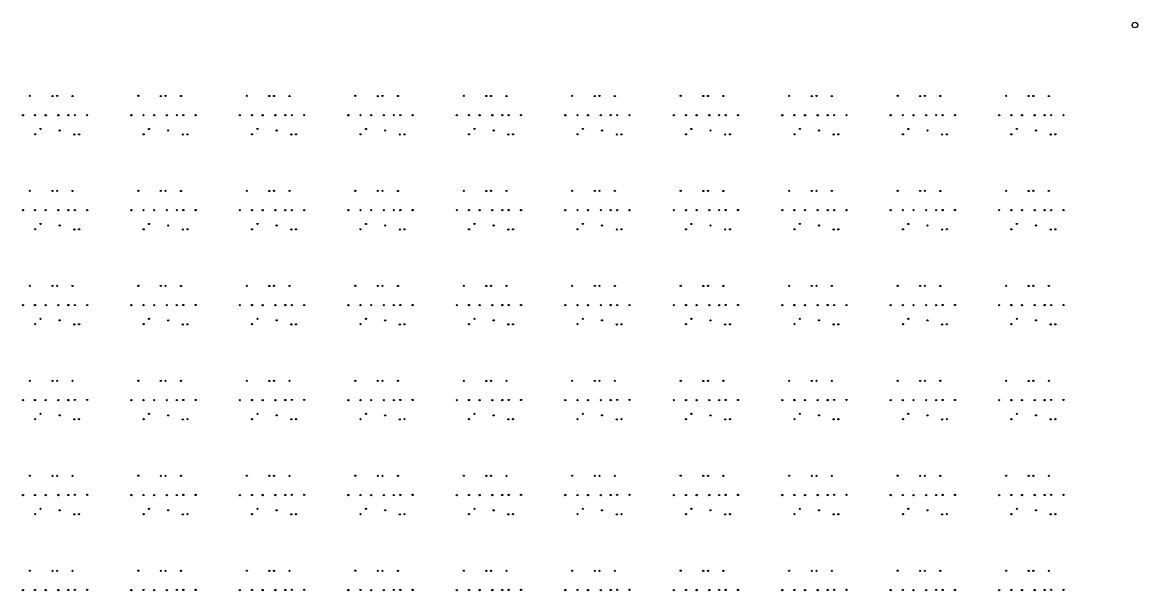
# Model space of a CAD drawing. Extents: x 50 to 173, y 50 to 173.
# Drawn here: x 112.4 to 172.6, y 141.9 to 172.6 of the extents above; entities that cross this region are included whole.
import ezdxf

# ---------------------------------------------------------------- set-up
doc = ezdxf.new("R2010")
doc.units = 0

msp = doc.modelspace()

# ---------------------------------------------------------------- linework, layer by layer
at = {"layer": '4H'}
msp.add_circle((172.4, 172.4), 0.15, dxfattribs=at)
at = {"layer": 'PET'}
for centre in [(112.769, 168.581), (113.987, 168.574), (114.238, 168.579), (115.07, 168.575), (118.623, 168.581), (119.84, 168.574), (120.092, 168.579), (120.924, 168.575), (124.476, 168.581), (125.694, 168.574), (125.946, 168.579), (126.778, 168.575), (130.33, 168.581), (131.548, 168.574), (131.799, 168.579), (132.631, 168.575), (136.184, 168.581), (137.401, 168.574), (137.653, 168.579), (138.485, 168.575), (142.037, 168.581), (143.255, 168.574), (143.507, 168.579), (144.339, 168.575), (147.891, 168.581), (149.109, 168.574), (149.36, 168.579), (150.192, 168.575), (153.745, 168.581), (154.962, 168.574), (155.214, 168.579), (156.046, 168.575), (159.598, 168.581), (160.816, 168.574), (161.068, 168.579), (161.899, 168.575), (165.452, 168.581), (166.669, 168.574), (166.921, 168.579), (167.753, 168.575), (112.394, 167.538), (113.049, 167.541), (113.624, 167.538), (114.309, 167.538), (114.846, 167.541), (115.195, 167.545), (115.86, 167.545), (118.247, 167.538), (118.903, 167.541), (119.478, 167.538), (120.162, 167.538), (120.699, 167.541), (121.049, 167.545), (121.714, 167.545), (124.101, 167.538), (124.757, 167.541), (125.331, 167.538), (126.016, 167.538), (126.553, 167.541), (126.902, 167.545), (127.567, 167.545), (129.955, 167.538), (130.61, 167.541), (131.185, 167.538), (131.87, 167.538), (132.407, 167.541), (132.756, 167.545), (133.421, 167.545), (135.808, 167.538), (136.464, 167.541), (137.039, 167.538), (137.723, 167.538), (138.26, 167.541), (138.61, 167.545), (139.275, 167.545), (141.662, 167.538), (142.318, 167.541), (142.892, 167.538), (143.577, 167.538), (144.114, 167.541), (144.463, 167.545), (145.128, 167.545), (147.516, 167.538), (148.171, 167.541), (148.746, 167.538), (149.431, 167.538), (149.968, 167.541), (150.317, 167.545), (150.982, 167.545), (153.369, 167.538), (154.025, 167.541), (154.6, 167.538), (155.284, 167.538), (155.821, 167.541), (156.171, 167.545), (156.836, 167.545), (159.223, 167.538), (159.879, 167.541), (160.453, 167.538), (161.138, 167.538), (161.675, 167.541), (162.024, 167.545), (162.689, 167.545), (165.077, 167.538), (165.732, 167.541), (166.307, 167.538), (166.992, 167.538), (167.529, 167.541), (167.878, 167.545), (168.543, 167.545), (113.344, 166.798), (119.198, 166.798), (125.051, 166.798), (130.905, 166.798), (136.759, 166.798), (142.612, 166.798), (148.466, 166.798), (154.32, 166.798), (160.173, 166.798), (166.027, 166.798), (113.051, 166.509), (114.377, 166.717), (115.171, 166.5), (115.424, 166.508), (118.905, 166.509), (120.231, 166.717), (121.024, 166.5), (121.277, 166.508), (124.759, 166.509), (126.085, 166.717), (126.878, 166.5), (127.131, 166.508), (130.612, 166.509), (131.938, 166.717), (132.732, 166.5), (132.985, 166.508), (136.466, 166.509), (137.792, 166.717), (138.585, 166.5), (138.838, 166.508), (142.32, 166.509), (143.646, 166.717), (144.439, 166.5), (144.692, 166.508), (148.173, 166.509), (149.499, 166.717), (150.293, 166.5), (150.546, 166.508), (154.027, 166.509), (155.353, 166.717), (156.146, 166.5), (156.399, 166.508), (159.881, 166.509), (161.207, 166.717), (162, 166.5), (162.253, 166.508), (165.734, 166.509), (167.06, 166.717), (167.854, 166.5), (168.106, 166.508), (112.769, 163.459), (113.987, 163.452), (114.238, 163.457), (115.07, 163.453), (118.623, 163.459), (119.84, 163.452), (120.092, 163.457), (120.924, 163.453), (124.476, 163.459), (125.694, 163.452), (125.946, 163.457), (126.778, 163.453), (130.33, 163.459), (131.548, 163.452), (131.799, 163.457), (132.631, 163.453), (136.184, 163.459), (137.401, 163.452), (137.653, 163.457), (138.485, 163.453), (142.037, 163.459), (143.255, 163.452), (143.507, 163.457), (144.339, 163.453), (147.891, 163.459), (149.109, 163.452), (149.36, 163.457), (150.192, 163.453), (153.745, 163.459), (154.962, 163.452), (155.214, 163.457), (156.046, 163.453), (159.598, 163.459), (160.816, 163.452), (161.068, 163.457), (161.899, 163.453), (165.452, 163.459), (166.669, 163.452), (166.921, 163.457), (167.753, 163.453), (112.394, 162.416), (113.049, 162.42), (113.624, 162.416), (114.309, 162.416), (114.846, 162.42), (115.195, 162.423), (115.86, 162.423), (118.247, 162.416), (118.903, 162.42), (119.478, 162.416), (120.162, 162.416), (120.699, 162.42), (121.049, 162.423), (121.714, 162.423), (124.101, 162.416), (124.757, 162.42), (125.331, 162.416), (126.016, 162.416), (126.553, 162.42), (126.902, 162.423), (127.567, 162.423), (129.955, 162.416), (130.61, 162.42), (131.185, 162.416), (131.87, 162.416), (132.407, 162.42), (132.756, 162.423), (133.421, 162.423), (135.808, 162.416), (136.464, 162.42), (137.039, 162.416), (137.723, 162.416), (138.26, 162.42), (138.61, 162.423), (139.275, 162.423), (141.662, 162.416), (142.318, 162.42), (142.892, 162.416), (143.577, 162.416), (144.114, 162.42), (144.463, 162.423), (145.128, 162.423), (147.516, 162.416), (148.171, 162.42), (148.746, 162.416), (149.431, 162.416), (149.968, 162.42), (150.317, 162.423), (150.982, 162.423), (153.369, 162.416), (154.025, 162.42), (154.6, 162.416), (155.284, 162.416), (155.821, 162.42), (156.171, 162.423), (156.836, 162.423), (159.223, 162.416), (159.879, 162.42), (160.453, 162.416), (161.138, 162.416), (161.675, 162.42), (162.024, 162.423), (162.689, 162.423), (165.077, 162.416), (165.732, 162.42), (166.307, 162.416), (166.992, 162.416), (167.529, 162.42), (167.878, 162.423), (168.543, 162.423), (113.051, 161.387), (113.344, 161.676), (114.377, 161.595), (115.171, 161.378), (115.424, 161.386), (118.905, 161.387), (119.198, 161.676), (120.231, 161.595), (121.024, 161.378), (121.277, 161.386), (124.759, 161.387), (125.051, 161.676), (126.085, 161.595), (126.878, 161.378), (127.131, 161.386), (130.612, 161.387), (130.905, 161.676), (131.938, 161.595), (132.732, 161.378), (132.985, 161.386), (136.466, 161.387), (136.759, 161.676), (137.792, 161.595), (138.585, 161.378), (138.838, 161.386), (142.32, 161.387), (142.612, 161.676), (143.646, 161.595), (144.439, 161.378), (144.692, 161.386), (148.173, 161.387), (148.466, 161.676), (149.499, 161.595), (150.293, 161.378), (150.546, 161.386), (154.027, 161.387), (154.32, 161.676), (155.353, 161.595), (156.146, 161.378), (156.399, 161.386), (159.881, 161.387), (160.173, 161.676), (161.207, 161.595), (162, 161.378), (162.253, 161.386), (165.734, 161.387), (166.027, 161.676), (167.06, 161.595), (167.854, 161.378), (168.106, 161.386), (112.769, 158.338), (113.987, 158.33), (114.238, 158.335), (115.07, 158.331), (118.623, 158.338), (119.84, 158.33), (120.092, 158.335), (120.924, 158.331), (124.476, 158.338), (125.694, 158.33), (125.946, 158.335), (126.778, 158.331), (130.33, 158.338), (131.548, 158.33), (131.799, 158.335), (132.631, 158.331), (136.184, 158.338), (137.401, 158.33), (137.653, 158.335), (138.485, 158.331), (142.037, 158.338), (143.255, 158.33), (143.507, 158.335), (144.339, 158.331), (147.891, 158.338), (149.109, 158.33), (149.36, 158.335), (150.192, 158.331), (153.745, 158.338), (154.962, 158.33), (155.214, 158.335), (156.046, 158.331), (159.598, 158.338), (160.816, 158.33), (161.068, 158.335), (161.899, 158.331), (165.452, 158.338), (166.669, 158.33), (166.921, 158.335), (167.753, 158.331), (112.394, 157.294), (113.049, 157.298), (113.624, 157.294), (114.309, 157.294), (114.846, 157.298), (115.195, 157.301), (115.86, 157.301), (118.247, 157.294), (118.903, 157.298), (119.478, 157.294), (120.162, 157.294), (120.699, 157.298), (121.049, 157.301), (121.714, 157.301), (124.101, 157.294), (124.757, 157.298), (125.331, 157.294), (126.016, 157.294), (126.553, 157.298), (126.902, 157.301), (127.567, 157.301), (129.955, 157.294), (130.61, 157.298), (131.185, 157.294), (131.87, 157.294), (132.407, 157.298), (132.756, 157.301), (133.421, 157.301), (135.808, 157.294), (136.464, 157.298), (137.039, 157.294), (137.723, 157.294), (138.26, 157.298), (138.61, 157.301), (139.275, 157.301), (141.662, 157.294), (142.318, 157.298), (142.892, 157.294), (143.577, 157.294), (144.114, 157.298), (144.463, 157.301), (145.128, 157.301), (147.516, 157.294), (148.171, 157.298), (148.746, 157.294), (149.431, 157.294), (149.968, 157.298), (150.317, 157.301), (150.982, 157.301), (153.369, 157.294), (154.025, 157.298), (154.6, 157.294), (155.284, 157.294), (155.821, 157.298), (156.171, 157.301), (156.836, 157.301), (159.223, 157.294), (159.879, 157.298), (160.453, 157.294), (161.138, 157.294), (161.675, 157.298), (162.024, 157.301), (162.689, 157.301), (165.077, 157.294), (165.732, 157.298), (166.307, 157.294), (166.992, 157.294), (167.529, 157.298), (167.878, 157.301), (168.543, 157.301), (113.344, 156.554), (119.198, 156.554), (125.051, 156.554), (130.905, 156.554), (136.759, 156.554), (142.612, 156.554), (148.466, 156.554), (154.32, 156.554), (160.173, 156.554), (166.027, 156.554), (113.051, 156.265), (114.377, 156.473), (115.171, 156.256), (115.424, 156.264), (118.905, 156.265), (120.231, 156.473), (121.024, 156.256), (121.277, 156.264), (124.759, 156.265), (126.085, 156.473), (126.878, 156.256), (127.131, 156.264), (130.612, 156.265), (131.938, 156.473), (132.732, 156.256), (132.985, 156.264), (136.466, 156.265), (137.792, 156.473), (138.585, 156.256), (138.838, 156.264), (142.32, 156.265), (143.646, 156.473), (144.439, 156.256), (144.692, 156.264), (148.173, 156.265), (149.499, 156.473), (150.293, 156.256), (150.546, 156.264), (154.027, 156.265), (155.353, 156.473), (156.146, 156.256), (156.399, 156.264), (159.881, 156.265), (161.207, 156.473), (162, 156.256), (162.253, 156.264), (165.734, 156.265), (167.06, 156.473), (167.854, 156.256), (168.106, 156.264), (112.769, 153.216), (113.987, 153.208), (114.238, 153.213), (115.07, 153.209), (118.623, 153.216), (119.84, 153.208), (120.092, 153.213), (120.924, 153.209), (124.476, 153.216), (125.694, 153.208), (125.946, 153.213), (126.778, 153.209), (130.33, 153.216), (131.548, 153.208), (131.799, 153.213), (132.631, 153.209), (136.184, 153.216), (137.401, 153.208), (137.653, 153.213), (138.485, 153.209), (142.037, 153.216), (143.255, 153.208), (143.507, 153.213), (144.339, 153.209), (147.891, 153.216), (149.109, 153.208), (149.36, 153.213), (150.192, 153.209), (153.745, 153.216), (154.962, 153.208), (155.214, 153.213), (156.046, 153.209), (159.598, 153.216), (160.816, 153.208), (161.068, 153.213), (161.899, 153.209), (165.452, 153.216), (166.669, 153.208), (166.921, 153.213), (167.753, 153.209), (112.394, 152.172), (113.049, 152.176), (113.624, 152.172), (114.309, 152.172), (114.846, 152.176), (115.195, 152.18), (115.86, 152.18), (118.247, 152.172), (118.903, 152.176), (119.478, 152.172), (120.162, 152.172), (120.699, 152.176), (121.049, 152.18), (121.714, 152.18), (124.101, 152.172), (124.757, 152.176), (125.331, 152.172), (126.016, 152.172), (126.553, 152.176), (126.902, 152.18), (127.567, 152.18), (129.955, 152.172), (130.61, 152.176), (131.185, 152.172), (131.87, 152.172), (132.407, 152.176), (132.756, 152.18), (133.421, 152.18), (135.808, 152.172), (136.464, 152.176), (137.039, 152.172), (137.723, 152.172), (138.26, 152.176), (138.61, 152.18), (139.275, 152.18), (141.662, 152.172), (142.318, 152.176), (142.892, 152.172), (143.577, 152.172), (144.114, 152.176), (144.463, 152.18), (145.128, 152.18), (147.516, 152.172), (148.171, 152.176), (148.746, 152.172), (149.431, 152.172), (149.968, 152.176), (150.317, 152.18), (150.982, 152.18), (153.369, 152.172), (154.025, 152.176), (154.6, 152.172), (155.284, 152.172), (155.821, 152.176), (156.171, 152.18), (156.836, 152.18), (159.223, 152.172), (159.879, 152.176), (160.453, 152.172), (161.138, 152.172), (161.675, 152.176), (162.024, 152.18), (162.689, 152.18), (165.077, 152.172), (165.732, 152.176), (166.307, 152.172), (166.992, 152.172), (167.529, 152.176), (167.878, 152.18), (168.543, 152.18), (113.051, 151.143), (113.344, 151.432), (114.377, 151.351), (115.171, 151.134), (115.424, 151.142), (118.905, 151.143), (119.198, 151.432), (120.231, 151.351), (121.024, 151.134), (121.277, 151.142), (124.759, 151.143), (125.051, 151.432), (126.085, 151.351), (126.878, 151.134), (127.131, 151.142), (130.612, 151.143), (130.905, 151.432), (131.938, 151.351), (132.732, 151.134), (132.985, 151.142), (136.466, 151.143), (136.759, 151.432), (137.792, 151.351), (138.585, 151.134), (138.838, 151.142), (142.32, 151.143), (142.612, 151.432), (143.646, 151.351), (144.439, 151.134), (144.692, 151.142), (148.173, 151.143), (148.466, 151.432), (149.499, 151.351), (150.293, 151.134), (150.546, 151.142), (154.027, 151.143), (154.32, 151.432), (155.353, 151.351), (156.146, 151.134), (156.399, 151.142), (159.881, 151.143), (160.173, 151.432), (161.207, 151.351), (162, 151.134), (162.253, 151.142), (165.734, 151.143), (166.027, 151.432), (167.06, 151.351), (167.854, 151.134), (168.106, 151.142), (112.769, 148.094), (113.987, 148.086), (114.238, 148.091), (115.07, 148.087), (118.623, 148.094), (119.84, 148.086), (120.092, 148.091), (120.924, 148.087), (124.476, 148.094), (125.694, 148.086), (125.946, 148.091), (126.778, 148.087), (130.33, 148.094), (131.548, 148.086), (131.799, 148.091), (132.631, 148.087), (136.184, 148.094), (137.401, 148.086), (137.653, 148.091), (138.485, 148.087), (142.037, 148.094), (143.255, 148.086), (143.507, 148.091), (144.339, 148.087), (147.891, 148.094), (149.109, 148.086), (149.36, 148.091), (150.192, 148.087), (153.745, 148.094), (154.962, 148.086), (155.214, 148.091), (156.046, 148.087), (159.598, 148.094), (160.816, 148.086), (161.068, 148.091), (161.899, 148.087), (165.452, 148.094), (166.669, 148.086), (166.921, 148.091), (167.753, 148.087), (112.394, 147.05), (113.049, 147.054), (113.624, 147.05), (114.309, 147.05), (114.846, 147.054), (115.195, 147.058), (115.86, 147.058), (118.247, 147.05), (118.903, 147.054), (119.478, 147.05), (120.162, 147.05), (120.699, 147.054), (121.049, 147.058), (121.714, 147.058), (124.101, 147.05), (124.757, 147.054), (125.331, 147.05), (126.016, 147.05), (126.553, 147.054), (126.902, 147.058), (127.567, 147.058), (129.955, 147.05), (130.61, 147.054), (131.185, 147.05), (131.87, 147.05), (132.407, 147.054), (132.756, 147.058), (133.421, 147.058), (135.808, 147.05), (136.464, 147.054), (137.039, 147.05), (137.723, 147.05), (138.26, 147.054), (138.61, 147.058), (139.275, 147.058), (141.662, 147.05), (142.318, 147.054), (142.892, 147.05), (143.577, 147.05), (144.114, 147.054), (144.463, 147.058), (145.128, 147.058), (147.516, 147.05), (148.171, 147.054), (148.746, 147.05), (149.431, 147.05), (149.968, 147.054), (150.317, 147.058), (150.982, 147.058), (153.369, 147.05), (154.025, 147.054), (154.6, 147.05), (155.284, 147.05), (155.821, 147.054), (156.171, 147.058), (156.836, 147.058), (159.223, 147.05), (159.879, 147.054), (160.453, 147.05), (161.138, 147.05), (161.675, 147.054), (162.024, 147.058), (162.689, 147.058), (165.077, 147.05), (165.732, 147.054), (166.307, 147.05), (166.992, 147.05), (167.529, 147.054), (167.878, 147.058), (168.543, 147.058), (113.344, 146.31), (119.198, 146.31), (125.051, 146.31), (130.905, 146.31), (136.759, 146.31), (142.612, 146.31), (148.466, 146.31), (154.32, 146.31), (160.173, 146.31), (166.027, 146.31), (113.051, 146.021), (114.377, 146.229), (115.171, 146.012), (115.424, 146.02), (118.905, 146.021), (120.231, 146.229), (121.024, 146.012), (121.277, 146.02), (124.759, 146.021), (126.085, 146.229), (126.878, 146.012), (127.131, 146.02), (130.612, 146.021), (131.938, 146.229), (132.732, 146.012), (132.985, 146.02), (136.466, 146.021), (137.792, 146.229), (138.585, 146.012), (138.838, 146.02), (142.32, 146.021), (143.646, 146.229), (144.439, 146.012), (144.692, 146.02), (148.173, 146.021), (149.499, 146.229), (150.293, 146.012), (150.546, 146.02), (154.027, 146.021), (155.353, 146.229), (156.146, 146.012), (156.399, 146.02), (159.881, 146.021), (161.207, 146.229), (162, 146.012), (162.253, 146.02), (165.734, 146.021), (167.06, 146.229), (167.854, 146.012), (168.106, 146.02), (112.769, 142.972), (113.987, 142.964), (114.238, 142.969), (115.07, 142.965), (118.623, 142.972), (119.84, 142.964), (120.092, 142.969), (120.924, 142.965), (124.476, 142.972), (125.694, 142.964), (125.946, 142.969), (126.778, 142.965), (130.33, 142.972), (131.548, 142.964), (131.799, 142.969), (132.631, 142.965), (136.184, 142.972), (137.401, 142.964), (137.653, 142.969), (138.485, 142.965), (142.037, 142.972), (143.255, 142.964), (143.507, 142.969), (144.339, 142.965), (147.891, 142.972), (149.109, 142.964), (149.36, 142.969), (150.192, 142.965), (153.745, 142.972), (154.962, 142.964), (155.214, 142.969), (156.046, 142.965), (159.598, 142.972), (160.816, 142.964), (161.068, 142.969), (161.899, 142.965), (165.452, 142.972), (166.669, 142.964), (166.921, 142.969), (167.753, 142.965), (112.394, 141.928), (113.049, 141.932), (113.624, 141.928), (114.309, 141.928), (114.846, 141.932), (115.195, 141.936), (115.86, 141.936), (118.247, 141.928), (118.903, 141.932), (119.478, 141.928), (120.162, 141.928), (120.699, 141.932), (121.049, 141.936), (121.714, 141.936), (124.101, 141.928), (124.757, 141.932), (125.331, 141.928), (126.016, 141.928), (126.553, 141.932), (126.902, 141.936), (127.567, 141.936), (129.955, 141.928), (130.61, 141.932), (131.185, 141.928), (131.87, 141.928), (132.407, 141.932), (132.756, 141.936), (133.421, 141.936), (135.808, 141.928), (136.464, 141.932), (137.039, 141.928), (137.723, 141.928), (138.26, 141.932), (138.61, 141.936), (139.275, 141.936), (141.662, 141.928), (142.318, 141.932), (142.892, 141.928), (143.577, 141.928), (144.114, 141.932), (144.463, 141.936), (145.128, 141.936), (147.516, 141.928), (148.171, 141.932), (148.746, 141.928), (149.431, 141.928), (149.968, 141.932), (150.317, 141.936), (150.982, 141.936), (153.369, 141.928), (154.025, 141.932), (154.6, 141.928), (155.284, 141.928), (155.821, 141.932), (156.171, 141.936), (156.836, 141.936), (159.223, 141.928), (159.879, 141.932), (160.453, 141.928), (161.138, 141.928), (161.675, 141.932), (162.024, 141.936), (162.689, 141.936), (165.077, 141.928), (165.732, 141.932), (166.307, 141.928), (166.992, 141.928), (167.529, 141.932), (167.878, 141.936), (168.543, 141.936)]:
    msp.add_circle(centre, 0.005, dxfattribs=at)
at = {"layer": 'V6'}
for centre, radius in [((112.769, 168.581), 0.0317), ((113.987, 168.574), 0.0317), ((114.238, 168.579), 0.0317), ((115.07, 168.575), 0.0317), ((118.623, 168.581), 0.0317), ((119.84, 168.574), 0.0317), ((120.092, 168.579), 0.0317), ((120.924, 168.575), 0.0317), ((124.476, 168.581), 0.0317), ((125.694, 168.574), 0.0317), ((125.946, 168.579), 0.0317), ((126.778, 168.575), 0.0317), ((130.33, 168.581), 0.0317), ((131.548, 168.574), 0.0317), ((131.799, 168.579), 0.0317), ((132.631, 168.575), 0.0317), ((136.184, 168.581), 0.0317), ((137.401, 168.574), 0.0317), ((137.653, 168.579), 0.0317), ((138.485, 168.575), 0.0317), ((142.037, 168.581), 0.0317), ((143.255, 168.574), 0.0317), ((143.507, 168.579), 0.0317), ((144.339, 168.575), 0.0317), ((147.891, 168.581), 0.0317), ((149.109, 168.574), 0.0317), ((149.36, 168.579), 0.0317), ((150.192, 168.575), 0.0317), ((153.745, 168.581), 0.0317), ((154.962, 168.574), 0.0317), ((155.214, 168.579), 0.0317), ((156.046, 168.575), 0.0317), ((159.598, 168.581), 0.0317), ((160.816, 168.574), 0.0317), ((161.068, 168.579), 0.0317), ((161.899, 168.575), 0.0317), ((165.452, 168.581), 0.0317), ((166.669, 168.574), 0.0317), ((166.921, 168.579), 0.0317), ((167.753, 168.575), 0.0317), ((112.394, 167.538), 0.0333), ((113.049, 167.541), 0.0333), ((113.624, 167.538), 0.0333), ((114.309, 167.538), 0.0333), ((114.846, 167.541), 0.0333), ((115.195, 167.545), 0.0333), ((115.86, 167.545), 0.0333), ((118.247, 167.538), 0.0333), ((118.903, 167.541), 0.0333), ((119.478, 167.538), 0.0333), ((120.162, 167.538), 0.0333), ((120.699, 167.541), 0.0333), ((121.049, 167.545), 0.0333), ((121.714, 167.545), 0.0333), ((124.101, 167.538), 0.0333), ((124.757, 167.541), 0.0333), ((125.331, 167.538), 0.0333), ((126.016, 167.538), 0.0333), ((126.553, 167.541), 0.0333), ((126.902, 167.545), 0.0333), ((127.567, 167.545), 0.0333), ((129.955, 167.538), 0.0333), ((130.61, 167.541), 0.0333), ((131.185, 167.538), 0.0333), ((131.87, 167.538), 0.0333), ((132.407, 167.541), 0.0333), ((132.756, 167.545), 0.0333), ((133.421, 167.545), 0.0333), ((135.808, 167.538), 0.0333), ((136.464, 167.541), 0.0333), ((137.039, 167.538), 0.0333), ((137.723, 167.538), 0.0333), ((138.26, 167.541), 0.0333), ((138.61, 167.545), 0.0333), ((139.275, 167.545), 0.0333), ((141.662, 167.538), 0.0333), ((142.318, 167.541), 0.0333), ((142.892, 167.538), 0.0333), ((143.577, 167.538), 0.0333), ((144.114, 167.541), 0.0333), ((144.463, 167.545), 0.0333), ((145.128, 167.545), 0.0333), ((147.516, 167.538), 0.0333), ((148.171, 167.541), 0.0333), ((148.746, 167.538), 0.0333), ((149.431, 167.538), 0.0333), ((149.968, 167.541), 0.0333), ((150.317, 167.545), 0.0333), ((150.982, 167.545), 0.0333), ((153.369, 167.538), 0.0333), ((154.025, 167.541), 0.0333), ((154.6, 167.538), 0.0333), ((155.284, 167.538), 0.0333), ((155.821, 167.541), 0.0333), ((156.171, 167.545), 0.0333), ((156.836, 167.545), 0.0333), ((159.223, 167.538), 0.0333), ((159.879, 167.541), 0.0333), ((160.453, 167.538), 0.0333), ((161.138, 167.538), 0.0333), ((161.675, 167.541), 0.0333), ((162.024, 167.545), 0.0333), ((162.689, 167.545), 0.0333), ((165.077, 167.538), 0.0333), ((165.732, 167.541), 0.0333), ((166.307, 167.538), 0.0333), ((166.992, 167.538), 0.0333), ((167.529, 167.541), 0.0333), ((167.878, 167.545), 0.0333), ((168.543, 167.545), 0.0333), ((113.344, 166.798), 0.0317), ((114.377, 166.717), 0.0317), ((119.198, 166.798), 0.0317), ((120.231, 166.717), 0.0317), ((125.051, 166.798), 0.0317), ((126.085, 166.717), 0.0317), ((130.905, 166.798), 0.0317), ((131.938, 166.717), 0.0317), ((136.759, 166.798), 0.0317), ((137.792, 166.717), 0.0317), ((142.612, 166.798), 0.0317), ((143.646, 166.717), 0.0317), ((148.466, 166.798), 0.0317), ((149.499, 166.717), 0.0317), ((154.32, 166.798), 0.0317), ((155.353, 166.717), 0.0317), ((160.173, 166.798), 0.0317), ((161.207, 166.717), 0.0317), ((166.027, 166.798), 0.0317), ((167.06, 166.717), 0.0317), ((113.051, 166.509), 0.0317), ((115.171, 166.5), 0.0317), ((115.424, 166.508), 0.0317), ((118.905, 166.509), 0.0317), ((121.024, 166.5), 0.0317), ((121.277, 166.508), 0.0317), ((124.759, 166.509), 0.0317), ((126.878, 166.5), 0.0317), ((127.131, 166.508), 0.0317), ((130.612, 166.509), 0.0317), ((132.732, 166.5), 0.0317), ((132.985, 166.508), 0.0317), ((136.466, 166.509), 0.0317), ((138.585, 166.5), 0.0317), ((138.838, 166.508), 0.0317), ((142.32, 166.509), 0.0317), ((144.439, 166.5), 0.0317), ((144.692, 166.508), 0.0317), ((148.173, 166.509), 0.0317), ((150.293, 166.5), 0.0317), ((150.546, 166.508), 0.0317), ((154.027, 166.509), 0.0317), ((156.146, 166.5), 0.0317), ((156.399, 166.508), 0.0317), ((159.881, 166.509), 0.0317), ((162, 166.5), 0.0317), ((162.253, 166.508), 0.0317), ((165.734, 166.509), 0.0317), ((167.854, 166.5), 0.0317), ((168.106, 166.508), 0.0317), ((112.769, 163.459), 0.0317), ((113.987, 163.452), 0.0317), ((114.238, 163.457), 0.0317), ((115.07, 163.453), 0.0317), ((118.623, 163.459), 0.0317), ((119.84, 163.452), 0.0317), ((120.092, 163.457), 0.0317), ((120.924, 163.453), 0.0317), ((124.476, 163.459), 0.0317), ((125.694, 163.452), 0.0317), ((125.946, 163.457), 0.0317), ((126.778, 163.453), 0.0317), ((130.33, 163.459), 0.0317), ((131.548, 163.452), 0.0317), ((131.799, 163.457), 0.0317), ((132.631, 163.453), 0.0317), ((136.184, 163.459), 0.0317), ((137.401, 163.452), 0.0317), ((137.653, 163.457), 0.0317), ((138.485, 163.453), 0.0317), ((142.037, 163.459), 0.0317), ((143.255, 163.452), 0.0317), ((143.507, 163.457), 0.0317), ((144.339, 163.453), 0.0317), ((147.891, 163.459), 0.0317), ((149.109, 163.452), 0.0317), ((149.36, 163.457), 0.0317), ((150.192, 163.453), 0.0317), ((153.745, 163.459), 0.0317), ((154.962, 163.452), 0.0317), ((155.214, 163.457), 0.0317), ((156.046, 163.453), 0.0317), ((159.598, 163.459), 0.0317), ((160.816, 163.452), 0.0317), ((161.068, 163.457), 0.0317), ((161.899, 163.453), 0.0317), ((165.452, 163.459), 0.0317), ((166.669, 163.452), 0.0317), ((166.921, 163.457), 0.0317), ((167.753, 163.453), 0.0317), ((112.394, 162.416), 0.0333), ((113.049, 162.42), 0.0333), ((113.624, 162.416), 0.0333), ((114.309, 162.416), 0.0333), ((114.846, 162.42), 0.0333), ((115.195, 162.423), 0.0333), ((115.86, 162.423), 0.0333), ((118.247, 162.416), 0.0333), ((118.903, 162.42), 0.0333), ((119.478, 162.416), 0.0333), ((120.162, 162.416), 0.0333), ((120.699, 162.42), 0.0333), ((121.049, 162.423), 0.0333), ((121.714, 162.423), 0.0333), ((124.101, 162.416), 0.0333), ((124.757, 162.42), 0.0333), ((125.331, 162.416), 0.0333), ((126.016, 162.416), 0.0333), ((126.553, 162.42), 0.0333), ((126.902, 162.423), 0.0333), ((127.567, 162.423), 0.0333), ((129.955, 162.416), 0.0333), ((130.61, 162.42), 0.0333), ((131.185, 162.416), 0.0333), ((131.87, 162.416), 0.0333), ((132.407, 162.42), 0.0333), ((132.756, 162.423), 0.0333), ((133.421, 162.423), 0.0333), ((135.808, 162.416), 0.0333), ((136.464, 162.42), 0.0333), ((137.039, 162.416), 0.0333), ((137.723, 162.416), 0.0333), ((138.26, 162.42), 0.0333), ((138.61, 162.423), 0.0333), ((139.275, 162.423), 0.0333), ((141.662, 162.416), 0.0333), ((142.318, 162.42), 0.0333), ((142.892, 162.416), 0.0333), ((143.577, 162.416), 0.0333), ((144.114, 162.42), 0.0333), ((144.463, 162.423), 0.0333), ((145.128, 162.423), 0.0333), ((147.516, 162.416), 0.0333), ((148.171, 162.42), 0.0333), ((148.746, 162.416), 0.0333), ((149.431, 162.416), 0.0333), ((149.968, 162.42), 0.0333), ((150.317, 162.423), 0.0333), ((150.982, 162.423), 0.0333), ((153.369, 162.416), 0.0333), ((154.025, 162.42), 0.0333), ((154.6, 162.416), 0.0333), ((155.284, 162.416), 0.0333), ((155.821, 162.42), 0.0333), ((156.171, 162.423), 0.0333), ((156.836, 162.423), 0.0333), ((159.223, 162.416), 0.0333), ((159.879, 162.42), 0.0333), ((160.453, 162.416), 0.0333), ((161.138, 162.416), 0.0333), ((161.675, 162.42), 0.0333), ((162.024, 162.423), 0.0333), ((162.689, 162.423), 0.0333), ((165.077, 162.416), 0.0333), ((165.732, 162.42), 0.0333), ((166.307, 162.416), 0.0333), ((166.992, 162.416), 0.0333), ((167.529, 162.42), 0.0333), ((167.878, 162.423), 0.0333), ((168.543, 162.423), 0.0333), ((113.051, 161.387), 0.0317), ((113.344, 161.676), 0.0317), ((114.377, 161.595), 0.0317), ((115.171, 161.378), 0.0317), ((115.424, 161.386), 0.0317), ((118.905, 161.387), 0.0317), ((119.198, 161.676), 0.0317), ((120.231, 161.595), 0.0317), ((121.024, 161.378), 0.0317), ((121.277, 161.386), 0.0317), ((124.759, 161.387), 0.0317), ((125.051, 161.676), 0.0317), ((126.085, 161.595), 0.0317), ((126.878, 161.378), 0.0317), ((127.131, 161.386), 0.0317), ((130.612, 161.387), 0.0317), ((130.905, 161.676), 0.0317), ((131.938, 161.595), 0.0317), ((132.732, 161.378), 0.0317), ((132.985, 161.386), 0.0317), ((136.466, 161.387), 0.0317), ((136.759, 161.676), 0.0317), ((137.792, 161.595), 0.0317), ((138.585, 161.378), 0.0317), ((138.838, 161.386), 0.0317), ((142.32, 161.387), 0.0317), ((142.612, 161.676), 0.0317), ((143.646, 161.595), 0.0317), ((144.439, 161.378), 0.0317), ((144.692, 161.386), 0.0317), ((148.173, 161.387), 0.0317), ((148.466, 161.676), 0.0317), ((149.499, 161.595), 0.0317), ((150.293, 161.378), 0.0317), ((150.546, 161.386), 0.0317), ((154.027, 161.387), 0.0317), ((154.32, 161.676), 0.0317), ((155.353, 161.595), 0.0317), ((156.146, 161.378), 0.0317), ((156.399, 161.386), 0.0317), ((159.881, 161.387), 0.0317), ((160.173, 161.676), 0.0317), ((161.207, 161.595), 0.0317), ((162, 161.378), 0.0317), ((162.253, 161.386), 0.0317), ((165.734, 161.387), 0.0317), ((166.027, 161.676), 0.0317), ((167.06, 161.595), 0.0317), ((167.854, 161.378), 0.0317), ((168.106, 161.386), 0.0317), ((112.769, 158.338), 0.0317), ((113.987, 158.33), 0.0317), ((114.238, 158.335), 0.0317), ((115.07, 158.331), 0.0317), ((118.623, 158.338), 0.0317), ((119.84, 158.33), 0.0317), ((120.092, 158.335), 0.0317), ((120.924, 158.331), 0.0317), ((124.476, 158.338), 0.0317), ((125.694, 158.33), 0.0317), ((125.946, 158.335), 0.0317), ((126.778, 158.331), 0.0317), ((130.33, 158.338), 0.0317), ((131.548, 158.33), 0.0317), ((131.799, 158.335), 0.0317), ((132.631, 158.331), 0.0317), ((136.184, 158.338), 0.0317), ((137.401, 158.33), 0.0317), ((137.653, 158.335), 0.0317), ((138.485, 158.331), 0.0317), ((142.037, 158.338), 0.0317), ((143.255, 158.33), 0.0317), ((143.507, 158.335), 0.0317), ((144.339, 158.331), 0.0317), ((147.891, 158.338), 0.0317), ((149.109, 158.33), 0.0317), ((149.36, 158.335), 0.0317), ((150.192, 158.331), 0.0317), ((153.745, 158.338), 0.0317), ((154.962, 158.33), 0.0317), ((155.214, 158.335), 0.0317), ((156.046, 158.331), 0.0317), ((159.598, 158.338), 0.0317), ((160.816, 158.33), 0.0317), ((161.068, 158.335), 0.0317), ((161.899, 158.331), 0.0317), ((165.452, 158.338), 0.0317), ((166.669, 158.33), 0.0317), ((166.921, 158.335), 0.0317), ((167.753, 158.331), 0.0317), ((112.394, 157.294), 0.0333), ((113.049, 157.298), 0.0333), ((113.624, 157.294), 0.0333), ((114.309, 157.294), 0.0333), ((114.846, 157.298), 0.0333), ((115.195, 157.301), 0.0333), ((115.86, 157.301), 0.0333), ((118.247, 157.294), 0.0333), ((118.903, 157.298), 0.0333), ((119.478, 157.294), 0.0333), ((120.162, 157.294), 0.0333), ((120.699, 157.298), 0.0333), ((121.049, 157.301), 0.0333), ((121.714, 157.301), 0.0333), ((124.101, 157.294), 0.0333), ((124.757, 157.298), 0.0333), ((125.331, 157.294), 0.0333), ((126.016, 157.294), 0.0333), ((126.553, 157.298), 0.0333), ((126.902, 157.301), 0.0333), ((127.567, 157.301), 0.0333), ((129.955, 157.294), 0.0333), ((130.61, 157.298), 0.0333), ((131.185, 157.294), 0.0333), ((131.87, 157.294), 0.0333), ((132.407, 157.298), 0.0333), ((132.756, 157.301), 0.0333), ((133.421, 157.301), 0.0333), ((135.808, 157.294), 0.0333), ((136.464, 157.298), 0.0333), ((137.039, 157.294), 0.0333), ((137.723, 157.294), 0.0333), ((138.26, 157.298), 0.0333), ((138.61, 157.301), 0.0333), ((139.275, 157.301), 0.0333), ((141.662, 157.294), 0.0333), ((142.318, 157.298), 0.0333), ((142.892, 157.294), 0.0333), ((143.577, 157.294), 0.0333), ((144.114, 157.298), 0.0333), ((144.463, 157.301), 0.0333), ((145.128, 157.301), 0.0333), ((147.516, 157.294), 0.0333), ((148.171, 157.298), 0.0333), ((148.746, 157.294), 0.0333), ((149.431, 157.294), 0.0333), ((149.968, 157.298), 0.0333), ((150.317, 157.301), 0.0333), ((150.982, 157.301), 0.0333), ((153.369, 157.294), 0.0333), ((154.025, 157.298), 0.0333), ((154.6, 157.294), 0.0333), ((155.284, 157.294), 0.0333), ((155.821, 157.298), 0.0333), ((156.171, 157.301), 0.0333), ((156.836, 157.301), 0.0333), ((159.223, 157.294), 0.0333), ((159.879, 157.298), 0.0333), ((160.453, 157.294), 0.0333), ((161.138, 157.294), 0.0333), ((161.675, 157.298), 0.0333), ((162.024, 157.301), 0.0333), ((162.689, 157.301), 0.0333), ((165.077, 157.294), 0.0333), ((165.732, 157.298), 0.0333), ((166.307, 157.294), 0.0333), ((166.992, 157.294), 0.0333), ((167.529, 157.298), 0.0333), ((167.878, 157.301), 0.0333), ((168.543, 157.301), 0.0333), ((113.344, 156.554), 0.0317), ((114.377, 156.473), 0.0317), ((119.198, 156.554), 0.0317), ((120.231, 156.473), 0.0317), ((125.051, 156.554), 0.0317), ((126.085, 156.473), 0.0317), ((130.905, 156.554), 0.0317), ((131.938, 156.473), 0.0317), ((136.759, 156.554), 0.0317), ((137.792, 156.473), 0.0317), ((142.612, 156.554), 0.0317), ((143.646, 156.473), 0.0317), ((148.466, 156.554), 0.0317), ((149.499, 156.473), 0.0317), ((154.32, 156.554), 0.0317), ((155.353, 156.473), 0.0317), ((160.173, 156.554), 0.0317), ((161.207, 156.473), 0.0317), ((166.027, 156.554), 0.0317), ((167.06, 156.473), 0.0317), ((113.051, 156.265), 0.0317), ((115.171, 156.256), 0.0317), ((115.424, 156.264), 0.0317), ((118.905, 156.265), 0.0317), ((121.024, 156.256), 0.0317), ((121.277, 156.264), 0.0317), ((124.759, 156.265), 0.0317), ((126.878, 156.256), 0.0317), ((127.131, 156.264), 0.0317), ((130.612, 156.265), 0.0317), ((132.732, 156.256), 0.0317), ((132.985, 156.264), 0.0317), ((136.466, 156.265), 0.0317), ((138.585, 156.256), 0.0317), ((138.838, 156.264), 0.0317), ((142.32, 156.265), 0.0317), ((144.439, 156.256), 0.0317), ((144.692, 156.264), 0.0317), ((148.173, 156.265), 0.0317), ((150.293, 156.256), 0.0317), ((150.546, 156.264), 0.0317), ((154.027, 156.265), 0.0317), ((156.146, 156.256), 0.0317), ((156.399, 156.264), 0.0317), ((159.881, 156.265), 0.0317), ((162, 156.256), 0.0317), ((162.253, 156.264), 0.0317), ((165.734, 156.265), 0.0317), ((167.854, 156.256), 0.0317), ((168.106, 156.264), 0.0317), ((112.769, 153.216), 0.0317), ((113.987, 153.208), 0.0317), ((114.238, 153.213), 0.0317), ((115.07, 153.209), 0.0317), ((118.623, 153.216), 0.0317), ((119.84, 153.208), 0.0317), ((120.092, 153.213), 0.0317), ((120.924, 153.209), 0.0317), ((124.476, 153.216), 0.0317), ((125.694, 153.208), 0.0317), ((125.946, 153.213), 0.0317), ((126.778, 153.209), 0.0317), ((130.33, 153.216), 0.0317), ((131.548, 153.208), 0.0317), ((131.799, 153.213), 0.0317), ((132.631, 153.209), 0.0317), ((136.184, 153.216), 0.0317), ((137.401, 153.208), 0.0317), ((137.653, 153.213), 0.0317), ((138.485, 153.209), 0.0317), ((142.037, 153.216), 0.0317), ((143.255, 153.208), 0.0317), ((143.507, 153.213), 0.0317), ((144.339, 153.209), 0.0317), ((147.891, 153.216), 0.0317), ((149.109, 153.208), 0.0317), ((149.36, 153.213), 0.0317), ((150.192, 153.209), 0.0317), ((153.745, 153.216), 0.0317), ((154.962, 153.208), 0.0317), ((155.214, 153.213), 0.0317), ((156.046, 153.209), 0.0317), ((159.598, 153.216), 0.0317), ((160.816, 153.208), 0.0317), ((161.068, 153.213), 0.0317), ((161.899, 153.209), 0.0317), ((165.452, 153.216), 0.0317), ((166.669, 153.208), 0.0317), ((166.921, 153.213), 0.0317), ((167.753, 153.209), 0.0317), ((112.394, 152.172), 0.0333), ((113.049, 152.176), 0.0333), ((113.624, 152.172), 0.0333), ((114.309, 152.172), 0.0333), ((114.846, 152.176), 0.0333), ((115.195, 152.18), 0.0333), ((115.86, 152.18), 0.0333), ((118.247, 152.172), 0.0333), ((118.903, 152.176), 0.0333), ((119.478, 152.172), 0.0333), ((120.162, 152.172), 0.0333), ((120.699, 152.176), 0.0333), ((121.049, 152.18), 0.0333), ((121.714, 152.18), 0.0333), ((124.101, 152.172), 0.0333), ((124.757, 152.176), 0.0333), ((125.331, 152.172), 0.0333), ((126.016, 152.172), 0.0333), ((126.553, 152.176), 0.0333), ((126.902, 152.18), 0.0333), ((127.567, 152.18), 0.0333), ((129.955, 152.172), 0.0333), ((130.61, 152.176), 0.0333), ((131.185, 152.172), 0.0333), ((131.87, 152.172), 0.0333), ((132.407, 152.176), 0.0333), ((132.756, 152.18), 0.0333), ((133.421, 152.18), 0.0333), ((135.808, 152.172), 0.0333), ((136.464, 152.176), 0.0333), ((137.039, 152.172), 0.0333), ((137.723, 152.172), 0.0333), ((138.26, 152.176), 0.0333), ((138.61, 152.18), 0.0333), ((139.275, 152.18), 0.0333), ((141.662, 152.172), 0.0333), ((142.318, 152.176), 0.0333), ((142.892, 152.172), 0.0333), ((143.577, 152.172), 0.0333), ((144.114, 152.176), 0.0333), ((144.463, 152.18), 0.0333), ((145.128, 152.18), 0.0333), ((147.516, 152.172), 0.0333), ((148.171, 152.176), 0.0333), ((148.746, 152.172), 0.0333), ((149.431, 152.172), 0.0333), ((149.968, 152.176), 0.0333), ((150.317, 152.18), 0.0333), ((150.982, 152.18), 0.0333), ((153.369, 152.172), 0.0333), ((154.025, 152.176), 0.0333), ((154.6, 152.172), 0.0333), ((155.284, 152.172), 0.0333), ((155.821, 152.176), 0.0333), ((156.171, 152.18), 0.0333), ((156.836, 152.18), 0.0333), ((159.223, 152.172), 0.0333), ((159.879, 152.176), 0.0333), ((160.453, 152.172), 0.0333), ((161.138, 152.172), 0.0333), ((161.675, 152.176), 0.0333), ((162.024, 152.18), 0.0333), ((162.689, 152.18), 0.0333), ((165.077, 152.172), 0.0333), ((165.732, 152.176), 0.0333), ((166.307, 152.172), 0.0333), ((166.992, 152.172), 0.0333), ((167.529, 152.176), 0.0333), ((167.878, 152.18), 0.0333), ((168.543, 152.18), 0.0333), ((113.051, 151.143), 0.0317), ((113.344, 151.432), 0.0317), ((114.377, 151.351), 0.0317), ((115.171, 151.134), 0.0317), ((115.424, 151.142), 0.0317), ((118.905, 151.143), 0.0317), ((119.198, 151.432), 0.0317), ((120.231, 151.351), 0.0317), ((121.024, 151.134), 0.0317), ((121.277, 151.142), 0.0317), ((124.759, 151.143), 0.0317), ((125.051, 151.432), 0.0317), ((126.085, 151.351), 0.0317), ((126.878, 151.134), 0.0317), ((127.131, 151.142), 0.0317), ((130.612, 151.143), 0.0317), ((130.905, 151.432), 0.0317), ((131.938, 151.351), 0.0317), ((132.732, 151.134), 0.0317), ((132.985, 151.142), 0.0317), ((136.466, 151.143), 0.0317), ((136.759, 151.432), 0.0317), ((137.792, 151.351), 0.0317), ((138.585, 151.134), 0.0317), ((138.838, 151.142), 0.0317), ((142.32, 151.143), 0.0317), ((142.612, 151.432), 0.0317), ((143.646, 151.351), 0.0317), ((144.439, 151.134), 0.0317), ((144.692, 151.142), 0.0317), ((148.173, 151.143), 0.0317), ((148.466, 151.432), 0.0317), ((149.499, 151.351), 0.0317), ((150.293, 151.134), 0.0317), ((150.546, 151.142), 0.0317), ((154.027, 151.143), 0.0317), ((154.32, 151.432), 0.0317), ((155.353, 151.351), 0.0317), ((156.146, 151.134), 0.0317), ((156.399, 151.142), 0.0317), ((159.881, 151.143), 0.0317), ((160.173, 151.432), 0.0317), ((161.207, 151.351), 0.0317), ((162, 151.134), 0.0317), ((162.253, 151.142), 0.0317), ((165.734, 151.143), 0.0317), ((166.027, 151.432), 0.0317), ((167.06, 151.351), 0.0317), ((167.854, 151.134), 0.0317), ((168.106, 151.142), 0.0317), ((112.769, 148.094), 0.0317), ((113.987, 148.086), 0.0317), ((114.238, 148.091), 0.0317), ((115.07, 148.087), 0.0317), ((118.623, 148.094), 0.0317), ((119.84, 148.086), 0.0317), ((120.092, 148.091), 0.0317), ((120.924, 148.087), 0.0317), ((124.476, 148.094), 0.0317), ((125.694, 148.086), 0.0317), ((125.946, 148.091), 0.0317), ((126.778, 148.087), 0.0317), ((130.33, 148.094), 0.0317), ((131.548, 148.086), 0.0317), ((131.799, 148.091), 0.0317), ((132.631, 148.087), 0.0317), ((136.184, 148.094), 0.0317), ((137.401, 148.086), 0.0317), ((137.653, 148.091), 0.0317), ((138.485, 148.087), 0.0317), ((142.037, 148.094), 0.0317), ((143.255, 148.086), 0.0317), ((143.507, 148.091), 0.0317), ((144.339, 148.087), 0.0317), ((147.891, 148.094), 0.0317), ((149.109, 148.086), 0.0317), ((149.36, 148.091), 0.0317), ((150.192, 148.087), 0.0317), ((153.745, 148.094), 0.0317), ((154.962, 148.086), 0.0317), ((155.214, 148.091), 0.0317), ((156.046, 148.087), 0.0317), ((159.598, 148.094), 0.0317), ((160.816, 148.086), 0.0317), ((161.068, 148.091), 0.0317), ((161.899, 148.087), 0.0317), ((165.452, 148.094), 0.0317), ((166.669, 148.086), 0.0317), ((166.921, 148.091), 0.0317), ((167.753, 148.087), 0.0317), ((112.394, 147.05), 0.0333), ((113.049, 147.054), 0.0333), ((113.624, 147.05), 0.0333), ((114.309, 147.05), 0.0333), ((114.846, 147.054), 0.0333), ((115.195, 147.058), 0.0333), ((115.86, 147.058), 0.0333), ((118.247, 147.05), 0.0333), ((118.903, 147.054), 0.0333), ((119.478, 147.05), 0.0333), ((120.162, 147.05), 0.0333), ((120.699, 147.054), 0.0333), ((121.049, 147.058), 0.0333), ((121.714, 147.058), 0.0333), ((124.101, 147.05), 0.0333), ((124.757, 147.054), 0.0333), ((125.331, 147.05), 0.0333), ((126.016, 147.05), 0.0333), ((126.553, 147.054), 0.0333), ((126.902, 147.058), 0.0333), ((127.567, 147.058), 0.0333), ((129.955, 147.05), 0.0333), ((130.61, 147.054), 0.0333), ((131.185, 147.05), 0.0333), ((131.87, 147.05), 0.0333), ((132.407, 147.054), 0.0333), ((132.756, 147.058), 0.0333), ((133.421, 147.058), 0.0333), ((135.808, 147.05), 0.0333), ((136.464, 147.054), 0.0333), ((137.039, 147.05), 0.0333), ((137.723, 147.05), 0.0333), ((138.26, 147.054), 0.0333), ((138.61, 147.058), 0.0333), ((139.275, 147.058), 0.0333), ((141.662, 147.05), 0.0333), ((142.318, 147.054), 0.0333), ((142.892, 147.05), 0.0333), ((143.577, 147.05), 0.0333), ((144.114, 147.054), 0.0333), ((144.463, 147.058), 0.0333), ((145.128, 147.058), 0.0333), ((147.516, 147.05), 0.0333), ((148.171, 147.054), 0.0333), ((148.746, 147.05), 0.0333), ((149.431, 147.05), 0.0333), ((149.968, 147.054), 0.0333), ((150.317, 147.058), 0.0333), ((150.982, 147.058), 0.0333), ((153.369, 147.05), 0.0333), ((154.025, 147.054), 0.0333), ((154.6, 147.05), 0.0333), ((155.284, 147.05), 0.0333), ((155.821, 147.054), 0.0333), ((156.171, 147.058), 0.0333), ((156.836, 147.058), 0.0333), ((159.223, 147.05), 0.0333), ((159.879, 147.054), 0.0333), ((160.453, 147.05), 0.0333), ((161.138, 147.05), 0.0333), ((161.675, 147.054), 0.0333), ((162.024, 147.058), 0.0333), ((162.689, 147.058), 0.0333), ((165.077, 147.05), 0.0333), ((165.732, 147.054), 0.0333), ((166.307, 147.05), 0.0333), ((166.992, 147.05), 0.0333), ((167.529, 147.054), 0.0333), ((167.878, 147.058), 0.0333), ((168.543, 147.058), 0.0333), ((113.344, 146.31), 0.0317), ((119.198, 146.31), 0.0317), ((125.051, 146.31), 0.0317), ((130.905, 146.31), 0.0317), ((136.759, 146.31), 0.0317), ((142.612, 146.31), 0.0317), ((148.466, 146.31), 0.0317), ((154.32, 146.31), 0.0317), ((160.173, 146.31), 0.0317), ((166.027, 146.31), 0.0317), ((113.051, 146.021), 0.0317), ((114.377, 146.229), 0.0317), ((115.171, 146.012), 0.0317), ((115.424, 146.02), 0.0317), ((118.905, 146.021), 0.0317), ((120.231, 146.229), 0.0317), ((121.024, 146.012), 0.0317), ((121.277, 146.02), 0.0317), ((124.759, 146.021), 0.0317), ((126.085, 146.229), 0.0317), ((126.878, 146.012), 0.0317), ((127.131, 146.02), 0.0317), ((130.612, 146.021), 0.0317), ((131.938, 146.229), 0.0317), ((132.732, 146.012), 0.0317), ((132.985, 146.02), 0.0317), ((136.466, 146.021), 0.0317), ((137.792, 146.229), 0.0317), ((138.585, 146.012), 0.0317), ((138.838, 146.02), 0.0317), ((142.32, 146.021), 0.0317), ((143.646, 146.229), 0.0317), ((144.439, 146.012), 0.0317), ((144.692, 146.02), 0.0317), ((148.173, 146.021), 0.0317), ((149.499, 146.229), 0.0317), ((150.293, 146.012), 0.0317), ((150.546, 146.02), 0.0317), ((154.027, 146.021), 0.0317), ((155.353, 146.229), 0.0317), ((156.146, 146.012), 0.0317), ((156.399, 146.02), 0.0317), ((159.881, 146.021), 0.0317), ((161.207, 146.229), 0.0317), ((162, 146.012), 0.0317), ((162.253, 146.02), 0.0317), ((165.734, 146.021), 0.0317), ((167.06, 146.229), 0.0317), ((167.854, 146.012), 0.0317), ((168.106, 146.02), 0.0317), ((112.769, 142.972), 0.0317), ((113.987, 142.964), 0.0317), ((114.238, 142.969), 0.0317), ((115.07, 142.965), 0.0317), ((118.623, 142.972), 0.0317), ((119.84, 142.964), 0.0317), ((120.092, 142.969), 0.0317), ((120.924, 142.965), 0.0317), ((124.476, 142.972), 0.0317), ((125.694, 142.964), 0.0317), ((125.946, 142.969), 0.0317), ((126.778, 142.965), 0.0317), ((130.33, 142.972), 0.0317), ((131.548, 142.964), 0.0317), ((131.799, 142.969), 0.0317), ((132.631, 142.965), 0.0317), ((136.184, 142.972), 0.0317), ((137.401, 142.964), 0.0317), ((137.653, 142.969), 0.0317), ((138.485, 142.965), 0.0317), ((142.037, 142.972), 0.0317), ((143.255, 142.964), 0.0317), ((143.507, 142.969), 0.0317), ((144.339, 142.965), 0.0317), ((147.891, 142.972), 0.0317), ((149.109, 142.964), 0.0317), ((149.36, 142.969), 0.0317), ((150.192, 142.965), 0.0317), ((153.745, 142.972), 0.0317), ((154.962, 142.964), 0.0317), ((155.214, 142.969), 0.0317), ((156.046, 142.965), 0.0317), ((159.598, 142.972), 0.0317), ((160.816, 142.964), 0.0317), ((161.068, 142.969), 0.0317), ((161.899, 142.965), 0.0317), ((165.452, 142.972), 0.0317), ((166.669, 142.964), 0.0317), ((166.921, 142.969), 0.0317), ((167.753, 142.965), 0.0317), ((112.394, 141.928), 0.0333), ((113.049, 141.932), 0.0333), ((113.624, 141.928), 0.0333), ((114.309, 141.928), 0.0333), ((114.846, 141.932), 0.0333), ((115.195, 141.936), 0.0333), ((115.86, 141.936), 0.0333), ((118.247, 141.928), 0.0333), ((118.903, 141.932), 0.0333), ((119.478, 141.928), 0.0333), ((120.162, 141.928), 0.0333), ((120.699, 141.932), 0.0333), ((121.049, 141.936), 0.0333), ((121.714, 141.936), 0.0333), ((124.101, 141.928), 0.0333), ((124.757, 141.932), 0.0333), ((125.331, 141.928), 0.0333), ((126.016, 141.928), 0.0333), ((126.553, 141.932), 0.0333), ((126.902, 141.936), 0.0333), ((127.567, 141.936), 0.0333), ((129.955, 141.928), 0.0333), ((130.61, 141.932), 0.0333), ((131.185, 141.928), 0.0333), ((131.87, 141.928), 0.0333), ((132.407, 141.932), 0.0333), ((132.756, 141.936), 0.0333), ((133.421, 141.936), 0.0333), ((135.808, 141.928), 0.0333), ((136.464, 141.932), 0.0333), ((137.039, 141.928), 0.0333), ((137.723, 141.928), 0.0333), ((138.26, 141.932), 0.0333), ((138.61, 141.936), 0.0333), ((139.275, 141.936), 0.0333), ((141.662, 141.928), 0.0333), ((142.318, 141.932), 0.0333), ((142.892, 141.928), 0.0333), ((143.577, 141.928), 0.0333), ((144.114, 141.932), 0.0333), ((144.463, 141.936), 0.0333), ((145.128, 141.936), 0.0333), ((147.516, 141.928), 0.0333), ((148.171, 141.932), 0.0333), ((148.746, 141.928), 0.0333), ((149.431, 141.928), 0.0333), ((149.968, 141.932), 0.0333), ((150.317, 141.936), 0.0333), ((150.982, 141.936), 0.0333), ((153.369, 141.928), 0.0333), ((154.025, 141.932), 0.0333), ((154.6, 141.928), 0.0333), ((155.284, 141.928), 0.0333), ((155.821, 141.932), 0.0333), ((156.171, 141.936), 0.0333), ((156.836, 141.936), 0.0333), ((159.223, 141.928), 0.0333), ((159.879, 141.932), 0.0333), ((160.453, 141.928), 0.0333), ((161.138, 141.928), 0.0333), ((161.675, 141.932), 0.0333), ((162.024, 141.936), 0.0333), ((162.689, 141.936), 0.0333), ((165.077, 141.928), 0.0333), ((165.732, 141.932), 0.0333), ((166.307, 141.928), 0.0333), ((166.992, 141.928), 0.0333), ((167.529, 141.932), 0.0333), ((167.878, 141.936), 0.0333), ((168.543, 141.936), 0.0333)]:
    msp.add_circle(centre, radius, dxfattribs=at)

doc.saveas('drawing.dxf')
